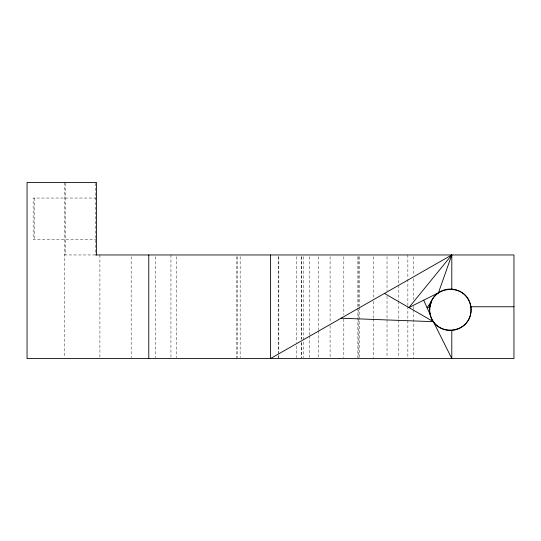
<?xml version="1.0" encoding="UTF-8"?>
<svg xmlns="http://www.w3.org/2000/svg" width="541" height="541" viewBox="0 0 541 541"><rect width="100%" height="100%" fill="white"/><g stroke="black" fill="none" stroke-linecap="round" stroke-linejoin="round"><path stroke-width="0.41" stroke-dasharray="2.71 2.03" d="M96.46 198.04L33.163 198.04L33.163 239.365L96.46 239.365M64.237 254.96L95.764 254.96M413.216 256.644L413.216 275.173M413.216 278.541L413.216 299.599M413.216 306.334L413.216 308.864M413.216 309.709L413.216 357.716M407.86 254.96L407.86 278.541M407.86 279.386L407.86 305.496M407.86 306.334L407.86 357.716M398.812 256.644L398.812 284.438M398.812 285.283L398.812 300.444M398.812 301.283L398.812 318.974M398.812 319.812L398.812 357.716M387.025 256.644L387.025 291.18M387.025 296.231L387.025 318.974M387.025 319.812L387.025 357.716M373.29 256.644L373.29 297.915M373.29 301.283L373.29 318.128M373.29 318.974L373.29 357.716M359.231 256.644L359.231 306.334M359.231 307.18L359.231 357.716M358.555 256.644L358.555 306.334M358.555 309.709L358.555 357.716M357.878 256.644L357.878 307.18M357.878 308.025L357.878 357.716M343.819 256.644L343.819 314.761M343.819 318.974L343.819 357.716M330.091 256.644L330.091 322.341M330.091 325.709L330.091 357.716M318.297 256.644L318.297 329.922M318.297 330.761L318.297 357.716M309.249 256.644L309.249 334.974M309.249 335.819L309.249 357.716M303.562 256.644L303.562 357.716M301.621 256.644L301.621 339.187M301.621 342.554L301.621 357.716M301.533 256.644L301.533 339.187M301.533 342.554L301.533 357.716M296.4 256.644L296.4 342.554M296.4 345.922L296.4 357.716M278.825 256.644L278.825 354.348M278.825 355.187L278.825 357.716M278.182 256.644L278.182 352.658M278.182 356.032L278.182 358.555M240.163 256.644L240.163 357.716M237.391 256.644L237.391 357.716M236.742 256.644L236.742 358.555M176.231 256.644L176.231 357.716M170.942 254.96L170.942 357.716M155.504 256.644L155.504 357.716M131.172 256.644L131.172 357.716M99.909 254.96L99.909 357.716M95.317 183.284L95.317 254.96M65.38 183.284L65.38 254.96M64.237 182.445L64.237 357.716M34.299 198.04L34.299 239.365"/><path stroke-width="0.81" d="M429.703 311.589C427.674 284.566 468.263 281.036 470.981 307.937C473.05 334.92 432.408 338.517 429.703 311.589A20.72 20.72 0 0 0 460.722 327.69A20.72 20.72 0 0 0 462.21 292.776A20.72 20.72 0 0 0 429.933 306.186L429.899 306.551M429.764 310L429.912 306.375L431.556 301.026L427.113 307.782L429.879 306.761M429.899 306.585L431.556 301.026M95.764 254.96L513.95 254.96L513.95 358.555L27.05 358.555L27.05 182.445L96.46 182.445L96.46 254.96M470.717 306.761L513.95 306.761M341.08 318.223L433.382 321.665L451.796 358.555L451.796 330.382M384.455 293.438L433.382 321.665M423.677 300.174L430.548 315.396M451.796 289.266L451.796 254.96L270.5 358.555L270.5 254.96M148.775 254.96L148.775 358.555M451.796 254.96L438.44 292.803L408.922 307.552L451.796 254.96"/></g></svg>
